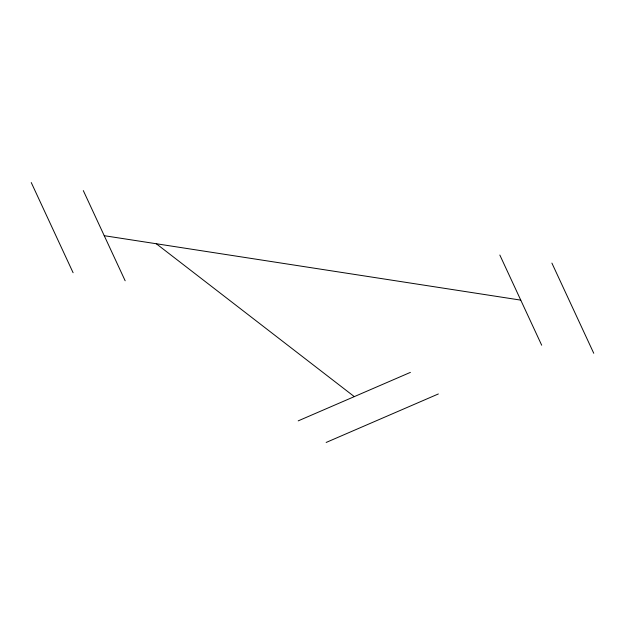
<?xml version="1.0" encoding="UTF-8"?>
<svg xmlns="http://www.w3.org/2000/svg" width="625" height="625" viewBox="0 0 625 625"><rect width="100%" height="100%" fill="white"/><g stroke="black" fill="none" stroke-linecap="round" stroke-linejoin="round"><path stroke-width="0.94" d="M298.203 420.867L410.398 372.383M326.156 442.453L438.352 393.961M104.242 235.695L520.758 300.125M156.305 243.75L354.297 396.625M551.898 263.094L593.75 353.273M499.836 255.039L541.688 345.219M83.312 190.602L125.164 280.781M31.25 182.547L73.102 272.727"/></g></svg>
